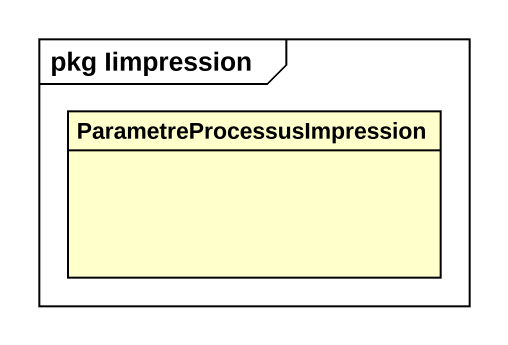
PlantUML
@startuml
mainframe pkg Iimpression
hide circle
hide empty members
class ParametreProcessusImpression
@enduml
